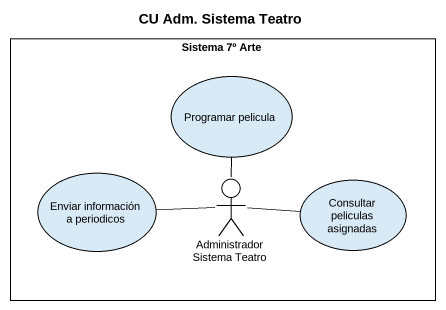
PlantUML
@startuml
title CU Adm. Sistema Teatro
rectangle "Sistema 7º Arte" as Sistema_7º_Arte {
  usecase "Programar pelicula" as Programar_pelicula
  usecase "Enviar información a periodicos" as Enviar_información_a
  actor "Administrador Sistema Teatro" as Administrador_Sistema_Teatro
  usecase "Consultar peliculas asignadas" as Consultar_peliculas
}
Administrador_Sistema_Teatro -up- Programar_pelicula
Administrador_Sistema_Teatro -left- Enviar_información_a
Administrador_Sistema_Teatro -right- Consultar_peliculas
@enduml
